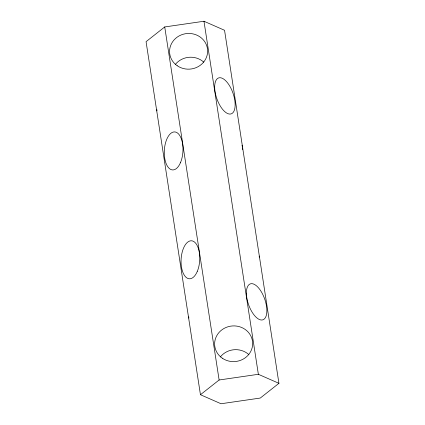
<?xml version="1.0" encoding="UTF-8"?>
<svg xmlns="http://www.w3.org/2000/svg" width="425" height="425" viewBox="0 0 425 425"><rect width="100%" height="100%" fill="white"/><g stroke="black" fill="none" stroke-linecap="round" stroke-linejoin="round"><path stroke-width="0.64" d="M164.73 26.945L146.067 41.671L200.451 394.719L221.027 403.75L260.27 398.055L278.933 383.329L224.549 30.281L203.973 21.25L164.73 26.945L219.119 379.993L200.451 394.719M219.119 379.993L258.358 374.297L278.933 383.329M203.973 21.25L258.358 374.297M220.315 356.968A19.04 17.855 -4.6 0 1 248.843 354.599M175.265 64.526A19.04 17.855 -4.6 0 1 203.798 62.156M259.176 256.052A19.04 9.318 -86.8 0 1 259.335 257.215M242.043 145.265A19.04 9.318 -86.8 0 1 242.298 146.545M242.489 147.773A19.04 9.318 -86.8 0 1 242.686 149.558M156.979 110.867A19.04 8.537 70.6 0 1 156.852 109.576M188.891 318.118A19.04 8.537 70.6 0 1 188.705 316.811M246.399 293.255A19.04 8.537 70.6 0 0 261.917 320.009A19.04 8.537 70.6 0 0 261.603 292.257A19.04 8.537 70.6 0 0 246.399 293.255M214.673 87.311A19.04 8.537 70.6 0 0 230.191 114.065A19.04 8.537 70.6 0 0 229.877 86.312A19.04 8.537 70.6 0 0 214.673 87.311M197.237 271.538A19.04 9.318 -86.8 0 0 192.525 240.964A19.04 9.318 -86.8 0 0 181.443 266.852A19.04 9.318 -86.8 0 0 197.237 271.538M222.254 358.174A19.04 17.855 -4.6 0 0 252.546 345.69A19.04 17.855 -4.6 0 0 226.148 327.415A19.04 17.855 -4.6 0 0 222.254 358.174M180.466 162.679A19.04 9.318 -86.8 0 0 175.759 132.106A19.04 9.318 -86.8 0 0 164.672 157.994A19.04 9.318 -86.8 0 0 180.466 162.679M177.204 65.732A19.04 17.855 -4.6 0 0 207.496 53.247A19.04 17.855 -4.6 0 0 181.098 34.972A19.04 17.855 -4.6 0 0 177.204 65.732"/></g></svg>
